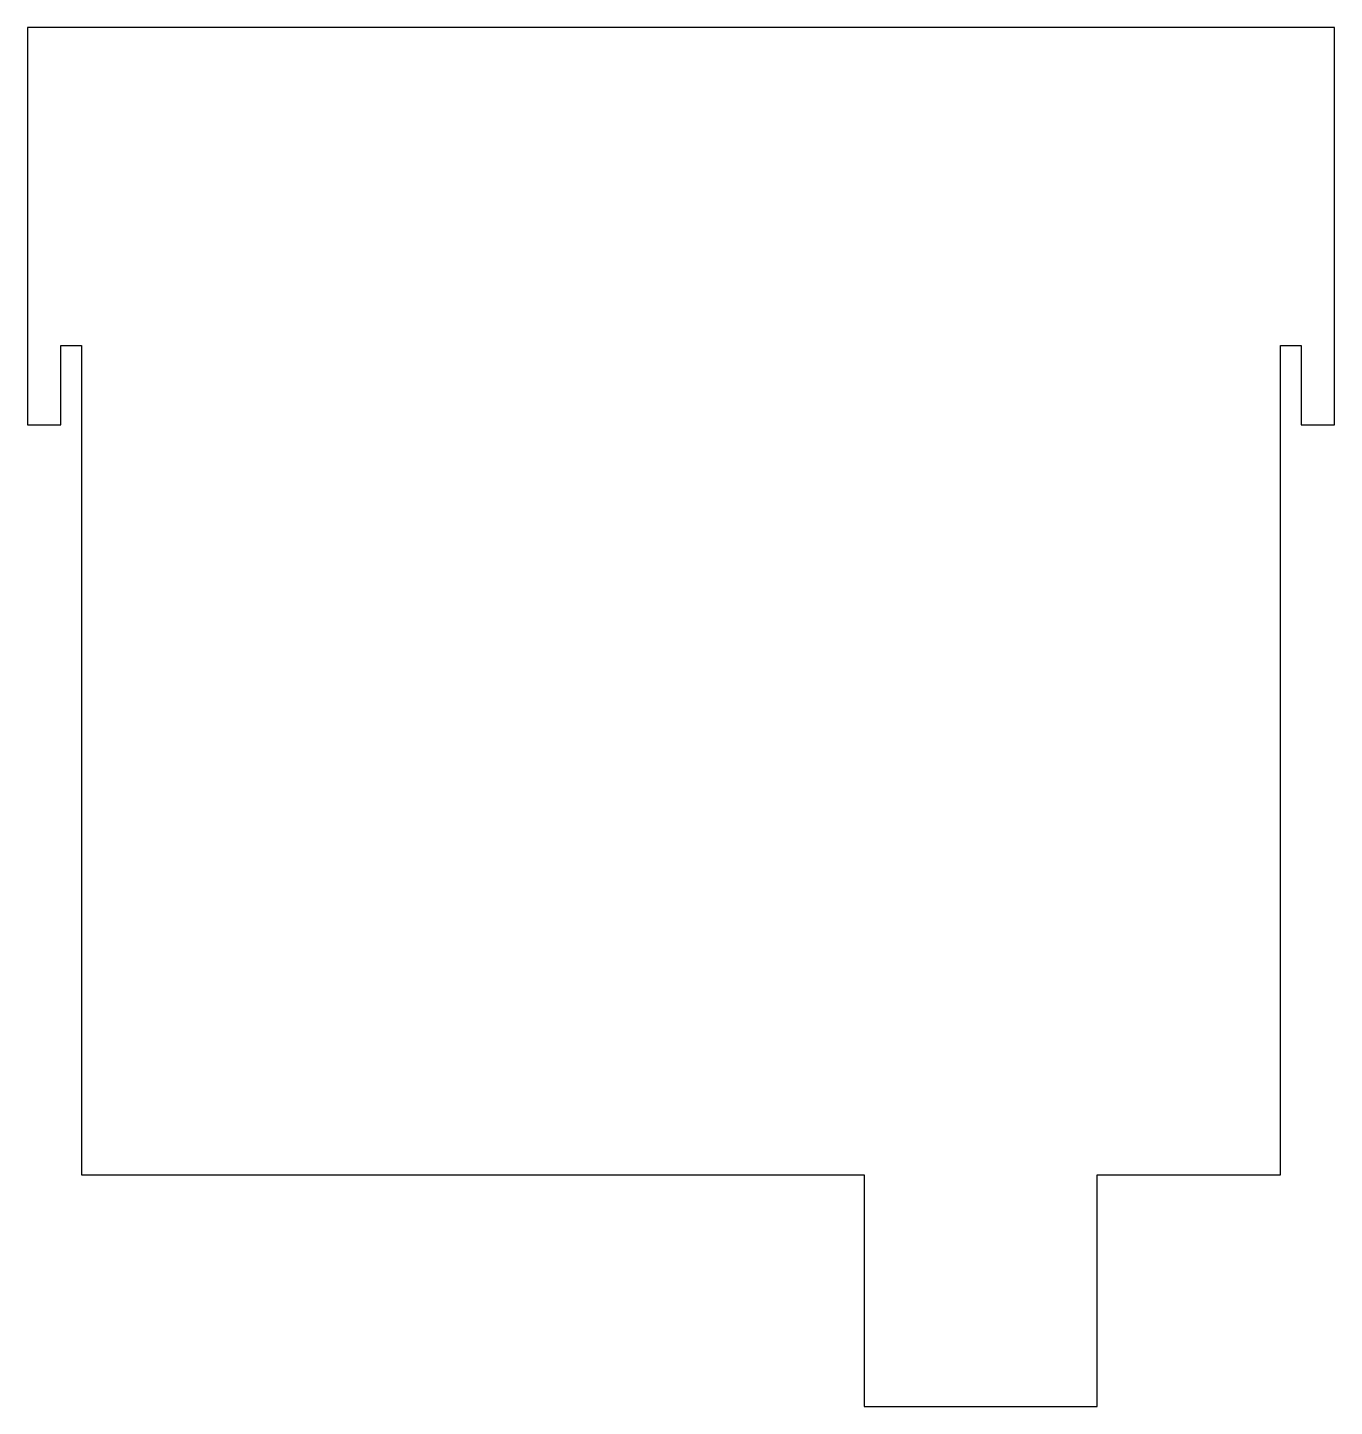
# Model space of a CAD drawing. Header units: millimetres. Extents: x -99 to 99, y -122 to 87.
import ezdxf

# ---------------------------------------------------------------- set-up
doc = ezdxf.new("R2010")
doc.units = ezdxf.units.MM

msp = doc.modelspace()

# ---------------------------------------------------------------- linework, layer by layer
msp.add_lwpolyline([(98.65, 86.62), (-98.65, 86.62), (-98.65, 26.62), (-93.65, 26.62), (-93.65, 38.62), (-90.5, 38.62), (-90.5, -86.62), (27.65, -86.62), (27.65, -121.62), (62.85, -121.62), (62.85, -86.62), (90.5, -86.62), (90.5, 38.62), (93.65, 38.62), (93.65, 26.62), (98.65, 26.62)], close=True)

doc.saveas('drawing.dxf')
